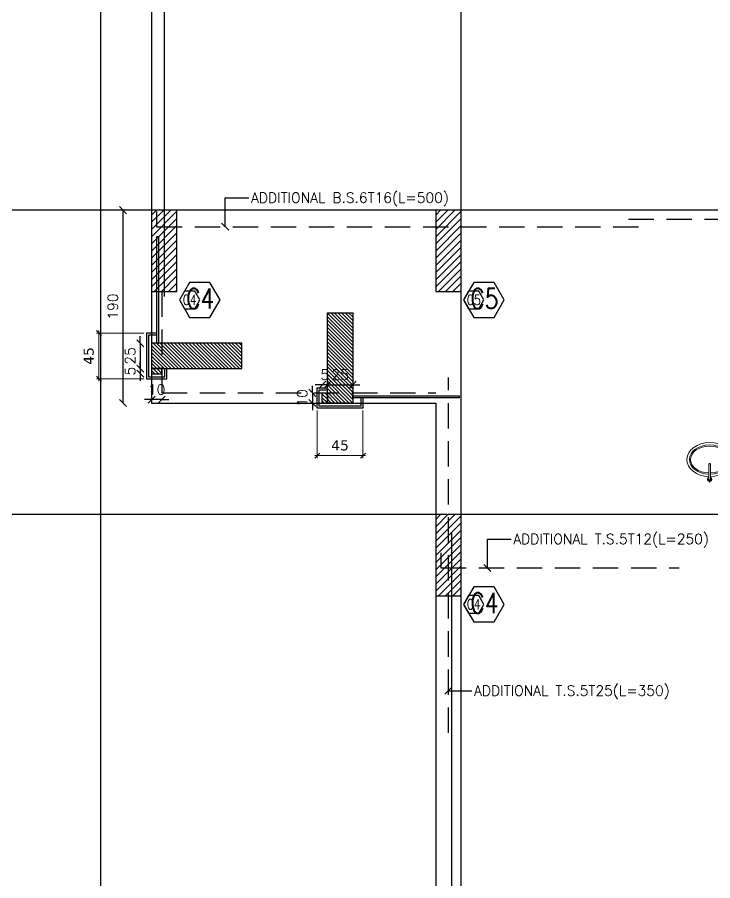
# Model space of a CAD drawing. Header units: inches. Extents: x -48 to 777, y -156 to 510.
# Drawn here: x 379.65 to 386.51, y 236.25 to 244.76 of the extents above; entities that cross this region are included whole.
import ezdxf
from ezdxf.enums import TextEntityAlignment as Align

# ---------------------------------------------------------------- set-up
doc = ezdxf.new("R2010")
doc.units = ezdxf.units.IN
doc.header["$MEASUREMENT"] = 0
doc.linetypes.add('HIDDEN', pattern=[0.375, 0.25, -0.125])
doc.layers.get('Defpoints').update_dxf_attribs({"lineweight": 5})
for name, color, linetype, lineweight in [('A-DIM', 9, 'Continuous', 5), ('A-SANITARY', 120, 'Continuous', 5), ('C-GLASS', 162, 'Continuous', 30), ('C-STONE', 42, 'Continuous', 30)]:
    doc.layers.add(name, color=color, linetype=linetype, lineweight=lineweight)
for name, color, linetype in [('Str-Axes', 8, 'Continuous'), ('str-col-hatch', 8, 'Continuous'), ('str-COL-TAG-100', 1, 'Continuous'), ('str-COL-TAG-50', 7, 'Continuous'), ('str-columns', 3, 'Continuous'), ('str-slab-bottom-reinf.', 1, 'Continuous'), ('str-slab-top', 1, 'Continuous'), ('str-sunken-slabs', 5, 'Continuous')]:
    doc.layers.add(name, color=color, linetype=linetype)
doc.styles.add('ROMAN', font='ROMANS.SHX')
doc.styles.add('ROMAND', font='verdana.ttf')
doc.styles.add('ROMANS', font='romans__.ttf', dxfattribs={"height": 0.14})
doc.dimstyles.new('M-1.50', dxfattribs={"dimtxt": 0.1, "dimasz": 0.05, "dimexe": 0.025, "dimexo": 0.025, "dimgap": 0.05, "dimtad": 1, "dimlfac": 100, "dimrnd": 0.5, "dimzin": 9, "dimdsep": 46, "dimtxsty": 'ROMAND', "dimblk": 'OBLIQUE', "dimcen": 1, "dimdle": 0.025, "dimclrd": 256, "dimclre": 256, "dimclrt": 2, "dimadec": 0, "dimazin": 0, "dimtfac": 0.666667, "dimtmove": 2, "dimatfit": 3, "dimfxl": 0.04, "dimtolj": 1, "dimtzin": 5, "dimlwd": -1, "dimlwe": -1, "dimarcsym": 0})
doc.dimstyles.new('structure', dxfattribs={"dimtxt": 0.1, "dimasz": 0.07, "dimexe": 0.18, "dimexo": 1, "dimgap": 0.05, "dimtad": 1, "dimdec": 1, "dimlfac": 100, "dimrnd": 0.5, "dimdsep": 46, "dimtxsty": 'ROMAN', "dimblk1": 'OBLIQUE', "dimblk2": 'OBLIQUE', "dimsah": 1, "dimcen": 0.009, "dimse1": 1, "dimse2": 1, "dimclrd": 4, "dimclre": 9, "dimclrt": 1, "dimadec": 0, "dimazin": 0, "dimtfac": 0.066667, "dimtdec": 1, "dimtix": 1, "dimtmove": 2, "dimatfit": 3, "dimldrblk": 'OBLIQUE', "dimfxl": 0.18, "dimtolj": 1, "dimarcsym": 0})

# ---------------------------------------------------------------- blocks, each defined once
blk = doc.blocks.new('_Oblique')
at = {"color": 0, "linetype": 'ByBlock', "lineweight": -2}
blk.add_line((-0.5, -0.5), (0.5, 0.5), dxfattribs=at)
blk = doc.blocks.new('*D1389')
at = {"layer": 'A-DIM', "transparency": 16777216}
for p, q in [((382.6093, 240.8819), (382.6093, 240.413)), ((383.0593, 240.8819), (383.0593, 240.413)), ((383.0843, 240.438), (382.5843, 240.438))]:
    blk.add_line(p, q, dxfattribs=at)
at = {"layer": 'Defpoints', "color": 0, "transparency": 16777216}
for p in [(382.6093, 240.9069), (383.0593, 240.9069), (382.6093, 240.438)]:
    blk.add_point(p, dxfattribs=at)
at = {"layer": 'A-DIM', "transparency": 16777216, "xscale": 0.05, "yscale": 0.05, "zscale": 0.05, "rotation": 180}
blk.add_blockref('_Oblique', (382.6093, 240.438), dxfattribs=at)
at = {"layer": 'A-DIM', "transparency": 16777216, "xscale": 0.05, "yscale": 0.05, "zscale": 0.05}
blk.add_blockref('_Oblique', (383.0593, 240.438), dxfattribs=at)
at = {"layer": 'A-DIM', "color": 2, "transparency": 16777216, "insert": (382.8343, 240.5391), "char_height": 0.1, "attachment_point": 5, "style": 'ROMAND'}
blk.add_mtext('\\A1;45', dxfattribs=at)
blk = doc.blocks.new('*D1390')
at = {"layer": 'A-DIM', "transparency": 16777216}
for p, q in [((380.9018, 241.6458), (380.4329, 241.6458)), ((380.4579, 241.6708), (380.4579, 241.1708)), ((380.9018, 241.1958), (380.4329, 241.1958))]:
    blk.add_line(p, q, dxfattribs=at)
at = {"layer": 'Defpoints', "color": 0, "transparency": 16777216}
for p in [(380.9268, 241.6458), (380.4579, 241.1958), (380.9268, 241.1958)]:
    blk.add_point(p, dxfattribs=at)
at = {"layer": 'A-DIM', "transparency": 16777216, "xscale": 0.05, "yscale": 0.05, "zscale": 0.05}
for p, rotation in [((380.4579, 241.6458), 90), ((380.4579, 241.1958), 270)]:
    blk.add_blockref('_Oblique', p, dxfattribs=dict(at, rotation=rotation))
at = {"layer": 'A-DIM', "color": 2, "transparency": 16777216, "insert": (380.3569, 241.4208), "char_height": 0.1, "attachment_point": 5, "rotation": 90, "style": 'ROMAND'}
blk.add_mtext('\\A1;45', dxfattribs=at)
blk = doc.blocks.new('tags')
at = {"layer": 'str-COL-TAG-100', "color": 2}
blk.add_lwpolyline([(0.125, -0.2616), (0.325, -0.2616), (0.425, -0.0884), (0.325, 0.0848), (0.125, 0.0848), (0.025, -0.0884)], close=True, dxfattribs=at)
at = {"layer": 'str-COL-TAG-50', "color": 2}
blk.add_lwpolyline([(0.075, -0.175), (0.175, -0.175), (0.225, -0.0884), (0.175, -0.0018), (0.075, -0.0018), (0.025, -0.0884)], close=True, dxfattribs=at)
at = {"layer": 'str-COL-TAG-100', "color": 1, "style": 'ROMANS', "width": 0.699426}
blk.add_attdef('NUMBER', text='', height=0.2, dxfattribs=at).set_placement((0.0918, -0.1741), (0.3679, -0.1741), align=Align.FIT)
at = {"layer": 'str-COL-TAG-50', "color": 1, "style": 'ROMANS', "width": 0.697102}
blk.add_attdef('NUMBER', text='', height=0.1, dxfattribs=at).set_placement((0.0562, -0.1375), (0.1938, -0.1375), align=Align.FIT)
blk = doc.blocks.new('fghjgcfd')
for points in [[(114.593, -90.621, 0.697476), (114.587, -90.654), (114.587, -90.663, -0.791584), (114.593, -90.612)], [(114.605, -90.663), (114.605, -90.654, 0.697476), (114.599, -90.621), (114.599, -90.612, -0.791584)], [(114.605, -90.824, -0.509087), (114.593, -90.833, -0.325305), (114.587, -90.824), (114.587, -90.638, -1), (114.605, -90.638)]]:
    blk.add_lwpolyline(points, format="xyb", close=True)
blk.add_lwpolyline([(114.599, -90.604), (114.593, -90.604), (114.593, -90.622), (114.599, -90.622)], close=True)
at = {"extrusion": (0, 0, -1)}
for major_axis, ratio, start_param, end_param in [((-0.28, 0), 0.75, 7.88683, 14.104318), ((-0.25, 0), 0.72, 7.890774, 14.100375), ((-0.235, 0), 0.702128, 7.893123, 14.098025)]:
    blk.add_ellipse((114.596, -90.883), major_axis=major_axis, ratio=ratio, start_param=start_param, end_param=end_param, dxfattribs=at)
blk = doc.blocks.new('*D1716')
at = {"layer": 'Defpoints', "color": 0, "transparency": 16777216}
for p in [(380.9768, 241.5458), (380.8654, 241.2958), (380.9768, 241.2958)]:
    blk.add_point(p, dxfattribs=at)
at = {"layer": 'str-sunken-slabs', "color": 4, "lineweight": -2, "transparency": 16777216}
for p, q in [((380.8654, 241.5458), (380.8654, 241.6158)), ((380.8654, 241.5458), (380.8654, 241.2958)), ((380.8654, 241.2958), (380.8654, 241.2258))]:
    blk.add_line(p, q, dxfattribs=at)
at = {"layer": 'str-sunken-slabs', "color": 4, "lineweight": -2, "transparency": 16777216, "xscale": 0.07, "yscale": 0.07, "zscale": 0.07}
for p, rotation in [((380.8654, 241.5458), 270), ((380.8654, 241.2958), 90)]:
    blk.add_blockref('_Oblique', p, dxfattribs=dict(at, rotation=rotation))
at = {"layer": 'str-sunken-slabs', "color": 1, "transparency": 16777216, "insert": (380.7654, 241.4208), "char_height": 0.1, "attachment_point": 5, "rotation": 90, "style": 'ROMAN'}
blk.add_mtext('\\A1;25', dxfattribs=at)
blk = doc.blocks.new('*D1717')
at = {"layer": 'Defpoints', "color": 0, "transparency": 16777216}
for p in [(380.9768, 241.2958), (380.8654, 241.2458), (380.9768, 241.2458)]:
    blk.add_point(p, dxfattribs=at)
at = {"layer": 'str-sunken-slabs', "color": 4, "lineweight": -2, "transparency": 16777216}
for p, q in [((380.8654, 241.2958), (380.8654, 241.3658)), ((380.8654, 241.2958), (380.8654, 241.2458)), ((380.8654, 241.2458), (380.8654, 241.1758))]:
    blk.add_line(p, q, dxfattribs=at)
at = {"layer": 'str-sunken-slabs', "color": 4, "lineweight": -2, "transparency": 16777216, "xscale": 0.07, "yscale": 0.07, "zscale": 0.07}
for p, rotation in [((380.8654, 241.2958), 270), ((380.8654, 241.2458), 90)]:
    blk.add_blockref('_Oblique', p, dxfattribs=dict(at, rotation=rotation))
at = {"layer": 'str-sunken-slabs', "color": 1, "transparency": 16777216, "insert": (380.7654, 241.2708), "char_height": 0.1, "attachment_point": 5, "rotation": 90, "style": 'ROMAN'}
blk.add_mtext('\\A1;5', dxfattribs=at)
blk = doc.blocks.new('*D1715')
at = {"layer": 'Defpoints', "color": 0, "transparency": 16777216}
for p in [(380.9768, 240.99), (380.9768, 240.99), (381.0768, 240.99)]:
    blk.add_point(p, dxfattribs=at)
at = {"layer": 'str-sunken-slabs', "color": 4, "lineweight": -2, "transparency": 16777216}
for p, q in [((380.9768, 240.99), (380.9068, 240.99)), ((381.0768, 240.99), (380.9768, 240.99)), ((381.0768, 240.99), (381.1468, 240.99))]:
    blk.add_line(p, q, dxfattribs=at)
at = {"layer": 'str-sunken-slabs', "color": 4, "lineweight": -2, "transparency": 16777216, "xscale": 0.07, "yscale": 0.07, "zscale": 0.07}
blk.add_blockref('_Oblique', (380.9768, 240.99), dxfattribs=at)
at = {"layer": 'str-sunken-slabs', "color": 4, "lineweight": -2, "transparency": 16777216, "xscale": 0.07, "yscale": 0.07, "zscale": 0.07, "rotation": 180}
blk.add_blockref('_Oblique', (381.0768, 240.99), dxfattribs=at)
at = {"layer": 'str-sunken-slabs', "color": 1, "transparency": 16777216, "insert": (381.0268, 241.09), "char_height": 0.1, "attachment_point": 5, "style": 'ROMAN'}
blk.add_mtext('\\A1;10', dxfattribs=at)
blk = doc.blocks.new('*D1718')
at = {"layer": 'Defpoints', "color": 0, "transparency": 16777216}
for p in [(382.6593, 241.1355), (382.6593, 241.0569), (382.7093, 241.0569)]:
    blk.add_point(p, dxfattribs=at)
at = {"layer": 'str-sunken-slabs', "color": 4, "lineweight": -2, "transparency": 16777216}
for p, q in [((382.6593, 241.1355), (382.5893, 241.1355)), ((382.7093, 241.1355), (382.6593, 241.1355)), ((382.7093, 241.1355), (382.7793, 241.1355))]:
    blk.add_line(p, q, dxfattribs=at)
at = {"layer": 'str-sunken-slabs', "color": 4, "lineweight": -2, "transparency": 16777216, "xscale": 0.07, "yscale": 0.07, "zscale": 0.07}
for p, rotation in [((382.6593, 241.1355), 3.189104012447291e-09), ((382.7093, 241.1355), 180.0000000031891)]:
    blk.add_blockref('_Oblique', p, dxfattribs=dict(at, rotation=rotation))
at = {"layer": 'str-sunken-slabs', "color": 1, "transparency": 16777216, "insert": (382.6843, 241.2355), "char_height": 0.1, "attachment_point": 5, "rotation": 0, "style": 'ROMAN'}
blk.add_mtext('\\A1;5', dxfattribs=at)
blk = doc.blocks.new('*D1719')
at = {"layer": 'Defpoints', "color": 0, "transparency": 16777216}
for p in [(382.6593, 241.0569), (382.5617, 240.9569), (382.6593, 240.9569)]:
    blk.add_point(p, dxfattribs=at)
at = {"layer": 'str-sunken-slabs', "color": 4, "lineweight": -2, "transparency": 16777216}
for p, q in [((382.5617, 241.0569), (382.5617, 241.1269)), ((382.5617, 241.0569), (382.5617, 240.9569)), ((382.5617, 240.9569), (382.5617, 240.8869))]:
    blk.add_line(p, q, dxfattribs=at)
at = {"layer": 'str-sunken-slabs', "color": 4, "lineweight": -2, "transparency": 16777216, "xscale": 0.07, "yscale": 0.07, "zscale": 0.07}
for p, rotation in [((382.5617, 241.0569), 270), ((382.5617, 240.9569), 90)]:
    blk.add_blockref('_Oblique', p, dxfattribs=dict(at, rotation=rotation))
at = {"layer": 'str-sunken-slabs', "color": 1, "transparency": 16777216, "insert": (382.4617, 241.0069), "char_height": 0.1, "attachment_point": 5, "rotation": 90, "style": 'ROMAN'}
blk.add_mtext('\\A1;10', dxfattribs=at)
blk = doc.blocks.new('*D1720')
at = {"layer": 'Defpoints', "color": 0, "transparency": 16777216}
for p in [(382.7093, 241.1355), (382.9593, 241.1355), (382.9593, 241.1355)]:
    blk.add_point(p, dxfattribs=at)
at = {"layer": 'str-sunken-slabs', "color": 4, "lineweight": -2, "transparency": 16777216}
for p, q in [((382.7093, 241.1355), (382.6393, 241.1355)), ((382.7093, 241.1355), (382.9593, 241.1355)), ((382.9593, 241.1355), (383.0293, 241.1355))]:
    blk.add_line(p, q, dxfattribs=at)
at = {"layer": 'str-sunken-slabs', "color": 4, "lineweight": -2, "transparency": 16777216, "xscale": 0.07, "yscale": 0.07, "zscale": 0.07}
blk.add_blockref('_Oblique', (382.7093, 241.1355), dxfattribs=at)
at = {"layer": 'str-sunken-slabs', "color": 4, "lineweight": -2, "transparency": 16777216, "xscale": 0.07, "yscale": 0.07, "zscale": 0.07, "rotation": 180}
blk.add_blockref('_Oblique', (382.9593, 241.1355), dxfattribs=at)
at = {"layer": 'str-sunken-slabs', "color": 1, "transparency": 16777216, "insert": (382.8343, 241.2355), "char_height": 0.1, "attachment_point": 5, "style": 'ROMAN'}
blk.add_mtext('\\A1;25', dxfattribs=at)
blk = doc.blocks.new('*D2166')
at = {"layer": 'Defpoints', "color": 0, "transparency": 16777216}
for p in [(380.9768, 242.8569), (380.695, 240.9569), (380.9768, 240.9569)]:
    blk.add_point(p, dxfattribs=at)
at = {"layer": 'str-sunken-slabs', "color": 4, "lineweight": -2, "transparency": 16777216}
blk.add_line((380.695, 242.8569), (380.695, 240.9569), dxfattribs=at)
at = {"layer": 'str-sunken-slabs', "color": 4, "lineweight": -2, "transparency": 16777216, "xscale": 0.07, "yscale": 0.07, "zscale": 0.07}
for p, rotation in [((380.695, 242.8569), 90), ((380.695, 240.9569), 270)]:
    blk.add_blockref('_Oblique', p, dxfattribs=dict(at, rotation=rotation))
at = {"layer": 'str-sunken-slabs', "color": 1, "transparency": 16777216, "insert": (380.595, 241.9069), "char_height": 0.1, "attachment_point": 5, "rotation": 90, "style": 'ROMAN'}
blk.add_mtext('\\A1;190', dxfattribs=at)

msp = doc.modelspace()

# ---------------------------------------------------------------- hatches: boundary and pattern name
at = {"layer": 'str-col-hatch'}
h = msp.add_hatch(dxfattribs=at)
h.set_pattern_fill('ANSI31', color=256, scale=0.4)
h.set_pattern_definition([(45, (-315.15302, 191.347635), (-0.035355339, 0.035355339), [])])
h.paths.add_polyline_path([(380.97678, 242.85688), (380.97678, 242.05688), (381.22678, 242.05688), (381.22678, 242.85688)])
h = msp.add_hatch(dxfattribs=at)
h.set_pattern_fill('ANSI31', color=256, scale=0.4)
h.set_pattern_definition([(45, (-312.35302, 191.347635), (-0.035355339, 0.035355339), [])])
h.paths.add_polyline_path([(383.77678, 242.85688), (383.77678, 242.05688), (384.02678, 242.05688), (384.02678, 242.85688)])
h = msp.add_hatch(dxfattribs=at)
h.set_pattern_fill('ANSI31', color=256, scale=0.4)
h.set_pattern_definition([(45, (-312.35302, 188.347635), (-0.035355339, 0.035355339), [])])
h.paths.add_polyline_path([(383.77678, 239.85688), (383.77678, 239.05688), (384.02678, 239.05688), (384.02678, 239.85688)])
at = {"layer": 'str-sunken-slabs'}
h = msp.add_hatch(dxfattribs=at)
h.set_pattern_fill('ANSI31', color=8, scale=0.2, angle=270)
h.paths.add_polyline_path([(382.70934, 241.84559), (382.95934, 241.84559), (382.95934, 240.95688), (382.70934, 240.95688)], flags=17)
h = msp.add_hatch(dxfattribs=at)
h.set_pattern_fill('ANSI31', color=8, scale=0.2, angle=270)
h.paths.add_polyline_path([(381.86549, 241.2958), (381.86549, 241.5458), (380.97678, 241.5458), (380.97678, 241.2958)], flags=17)
h = msp.add_hatch(dxfattribs=at)
h.set_pattern_fill('ANSI31', color=8, scale=0.2, angle=270)
h.paths.add_polyline_path([(380.97678, 241.2958), (380.97678, 241.24576), (381.07678, 241.24576), (381.07678, 241.2958)], flags=17)
h = msp.add_hatch(dxfattribs=at)
h.set_pattern_fill('ANSI31', color=8, scale=0.2, angle=270)
h.paths.add_polyline_path([(382.70934, 240.95688), (382.6593, 240.95688), (382.6593, 241.05688), (382.70934, 241.05688)], flags=17)

# ---------------------------------------------------------------- linework, layer by layer
at = {"layer": 'C-GLASS'}
for points in [[(381.04678, 242.5958), (381.02678, 242.5958), (381.02678, 241.5458), (381.04678, 241.5458)], [(384.00934, 241.02688), (384.00934, 241.00688), (382.95934, 241.00688), (382.95934, 241.02688)]]:
    msp.add_lwpolyline(points, close=True, dxfattribs=at)
at = {"layer": 'C-STONE'}
for points in [[(381.02678, 241.6458), (380.92678, 241.6458), (380.92678, 241.19576), (381.12678, 241.19576), (381.12678, 241.2958)], [(381.02678, 241.6258), (380.94678, 241.6258), (380.94678, 241.21576), (381.10678, 241.21576), (381.10678, 241.2958)], [(383.05934, 241.00688), (383.05934, 240.90688), (382.6093, 240.90688), (382.6093, 241.10688), (382.70934, 241.10688)], [(383.03934, 241.00688), (383.03934, 240.92688), (382.6293, 240.92688), (382.6293, 241.08688), (382.70934, 241.08688)]]:
    msp.add_lwpolyline(points, dxfattribs=at)
at = {"layer": 'Str-Axes', "ltscale": 0.1}
for p, q in [((380.47678, 221.25688), (380.47678, 260.35831)), ((384.02678, 221.25688), (384.02678, 260.35831)), ((402.62657, 242.85845), (374.32678, 242.85845)), ((402.62657, 239.85688), (374.32678, 239.85688))]:
    msp.add_line(p, q, dxfattribs=at)
at = {"layer": 'str-columns'}
for points in [[(380.97678, 242.05688), (381.22678, 242.05688), (381.22678, 242.85688), (380.97678, 242.85688)], [(383.77678, 242.05688), (384.02678, 242.05688), (384.02678, 242.85688), (383.77678, 242.85688)], [(383.77678, 239.05688), (384.02678, 239.05688), (384.02678, 239.85688), (383.77678, 239.85688)]]:
    msp.add_lwpolyline(points, close=True, dxfattribs=at)
at = {"layer": 'str-slab-bottom-reinf.'}
for p, q in [((381.10432, 242.00729), (381.10432, 247.50729)), ((383.93699, 233.67889), (383.93699, 239.67889))]:
    msp.add_line(p, q, dxfattribs=at)
at = {"layer": 'str-slab-top', "linetype": 'HIDDEN'}
for p, q in [((385.67678, 242.76882), (392.67678, 242.76882)), ((383.90178, 237.70688), (383.90178, 241.20688))]:
    msp.add_line(p, q, dxfattribs=at)
for points in [[(381.02678, 242.84429), (381.02678, 242.69429), (385.87678, 242.69429)], [(383.82678, 239.48095), (383.82678, 239.33095), (386.17678, 239.33095)]]:
    msp.add_lwpolyline(points, dxfattribs=at)
at = {"layer": 'str-sunken-slabs'}
msp.add_lwpolyline([(380.97678, 247.30845), (380.97678, 240.95688), (383.77678, 240.95688), (383.77678, 228.60688), (384.32678, 228.60688), (384.32678, 227.40688), (384.27678, 227.40688), (384.27678, 226.70688), (388.80775, 226.70688), (388.80775, 227.40688), (388.75775, 227.40688), (388.75775, 228.60688), (388.80775, 228.60688), (391.5458, 228.60688), (391.5458, 226.70688), (397.17678, 226.70688), (397.17678, 230.65605), (396.57678, 230.65605), (396.57678, 240.35688), (398.12678, 240.35688), (398.12678, 246.60861)], dxfattribs=at)
at = {"layer": 'str-sunken-slabs', "linetype": 'HIDDEN'}
msp.add_lwpolyline([(381.07678, 242.05688), (381.07678, 241.05688), (383.77678, 241.05688)], dxfattribs=at)
at = {"layer": 'str-sunken-slabs'}
for points in [[(382.70934, 241.84559), (382.95934, 241.84559), (382.95934, 240.95688), (382.70934, 240.95688)], [(381.86549, 241.2958), (381.86549, 241.5458), (380.97678, 241.5458), (380.97678, 241.2958)], [(380.97678, 241.2958), (380.97678, 241.24576), (381.07678, 241.24576), (381.07678, 241.2958)], [(382.70934, 240.95688), (382.6593, 240.95688), (382.6593, 241.05688), (382.70934, 241.05688)]]:
    msp.add_lwpolyline(points, close=True, dxfattribs=at)

# ---------------------------------------------------------------- block references
at = {"layer": 'A-SANITARY', "xscale": 0.8, "yscale": 0.8, "zscale": 0.8, "rotation": 179.9999999889927}
msp.add_blockref('fghjgcfd', (478.15359, 167.69333), dxfattribs=at)
at = {"layer": 'str-columns'}
ref = msp.add_blockref('tags', (381.22678, 242.06073), dxfattribs=at)
ref.add_attrib('NUMBER', 'C4', dxfattribs={"layer": 'str-COL-TAG-50', "color": 1, "height": 0.1, "style": 'ROMANS', "width": 0.63631}).set_placement((381.28297, 241.92323), (381.42056, 241.92323), align=Align.FIT)
ref.add_attrib('NUMBER', 'C4', dxfattribs={"layer": 'str-COL-TAG-100', "color": 1, "height": 0.2, "style": 'ROMANS', "width": 0.638431}).set_placement((381.31862, 241.88667), (381.59471, 241.88667), align=Align.FIT)
ref = msp.add_blockref('tags', (384.02678, 242.06073), dxfattribs=at)
ref.add_attrib('NUMBER', 'C5', dxfattribs={"layer": 'str-COL-TAG-50', "color": 1, "height": 0.1, "style": 'ROMANS', "width": 0.63631}).set_placement((384.08297, 241.92323), (384.22056, 241.92323), align=Align.FIT)
ref.add_attrib('NUMBER', 'C5', dxfattribs={"layer": 'str-COL-TAG-100', "color": 1, "height": 0.2, "style": 'ROMANS', "width": 0.638431}).set_placement((384.11862, 241.88667), (384.39471, 241.88667), align=Align.FIT)
ref = msp.add_blockref('tags', (384.02678, 239.06073), dxfattribs=at)
ref.add_attrib('NUMBER', 'C4', dxfattribs={"layer": 'str-COL-TAG-50', "color": 1, "height": 0.1, "style": 'ROMANS', "width": 0.63631}).set_placement((384.08297, 238.92323), (384.22056, 238.92323), align=Align.FIT)
ref.add_attrib('NUMBER', 'C4', dxfattribs={"layer": 'str-COL-TAG-100', "color": 1, "height": 0.2, "style": 'ROMANS', "width": 0.638431}).set_placement((384.11862, 238.88667), (384.39471, 238.88667), align=Align.FIT)

# ---------------------------------------------------------------- texts
at = {"layer": 'str-slab-top', "style": 'ROMAN'}
for s, p in [('ADDITIONAL B.S.6T16(L=500)', (381.95716, 242.93009)), ('ADDITIONAL T.S.5T12(L=250)', (384.54163, 239.56675)), ('ADDITIONAL T.S.5T25(L=350)', (384.15516, 238.07247))]:
    msp.add_text(s, height=0.1, dxfattribs=at).set_placement(p)

# ---------------------------------------------------------------- dimensions: what is measured, and where the dimension line sits
at = {"layer": 'A-DIM'}
for base, p1, p2, angle, picture, middle in [((380.45794, 241.19576), (380.92678, 241.6458), (380.92678, 241.19576), 90, '*D1390', (380.3569, 241.42078)), ((382.6093, 240.43805), (383.05934, 240.90688), (382.6093, 240.90688), 0, '*D1389', (382.83432, 240.53909))]:
    dim = msp.add_linear_dim(base=base, p1=p1, p2=p2, angle=angle, dimstyle='M-1.50', dxfattribs=at)
    dim.commit()
    dim.dimension.update_dxf_attribs({"geometry": picture, "text_midpoint": middle})
at = {"layer": 'str-sunken-slabs'}
for p1, p2, distance, picture, middle in [((380.97678, 242.85688), (380.97678, 240.95688), -0.28175, '*D2166', (380.59503, 241.90688)), ((380.97678, 241.5458), (380.97678, 241.2958), -0.11142, '*D1716', (380.76535, 241.4208)), ((380.97678, 241.2958), (380.97678, 241.24576), -0.11142, '*D1717', (380.76535, 241.27078)), ((382.70934, 241.05688), (382.6593, 241.05688), -0.07861, '*D1718', (382.68432, 241.2355)), ((382.70934, 241.1355), (382.95934, 241.1355), 0, '*D1720', (382.83434, 241.2355)), ((381.07678, 240.99004), (380.97678, 240.99004), 0, '*D1715', (381.02678, 241.09004)), ((382.6593, 241.05688), (382.6593, 240.95688), -0.09757, '*D1719', (382.46174, 241.00688))]:
    dim = msp.add_aligned_dim(p1=p1, p2=p2, distance=distance, dimstyle='structure', override={"dimfxl": 0.04}, dxfattribs=at)
    dim.commit()
    dim.dimension.update_dxf_attribs({"geometry": picture, "text_midpoint": middle})

# ---------------------------------------------------------------- leaders
at = {"layer": 'str-slab-top'}
for points, override in [([(381.70178, 242.69429), (381.70178, 242.97921), (381.9347, 242.97921)], {"dimgap": 0.05, "dimtad": 0, "dimfxl": 0.04, "dimfxlon": 1}), ([(384.28625, 239.33095), (384.28625, 239.61587), (384.51918, 239.61587)], {"dimgap": 0.05, "dimtad": 0, "dimfxl": 0.04, "dimfxlon": 1}), ([(383.90178, 238.1216), (384.13271, 238.1216)], {"dimgap": 0.05, "dimtad": 0})]:
    msp.add_leader(points, dimstyle='structure', override=override, dxfattribs=at)

doc.saveas('drawing.dxf')
